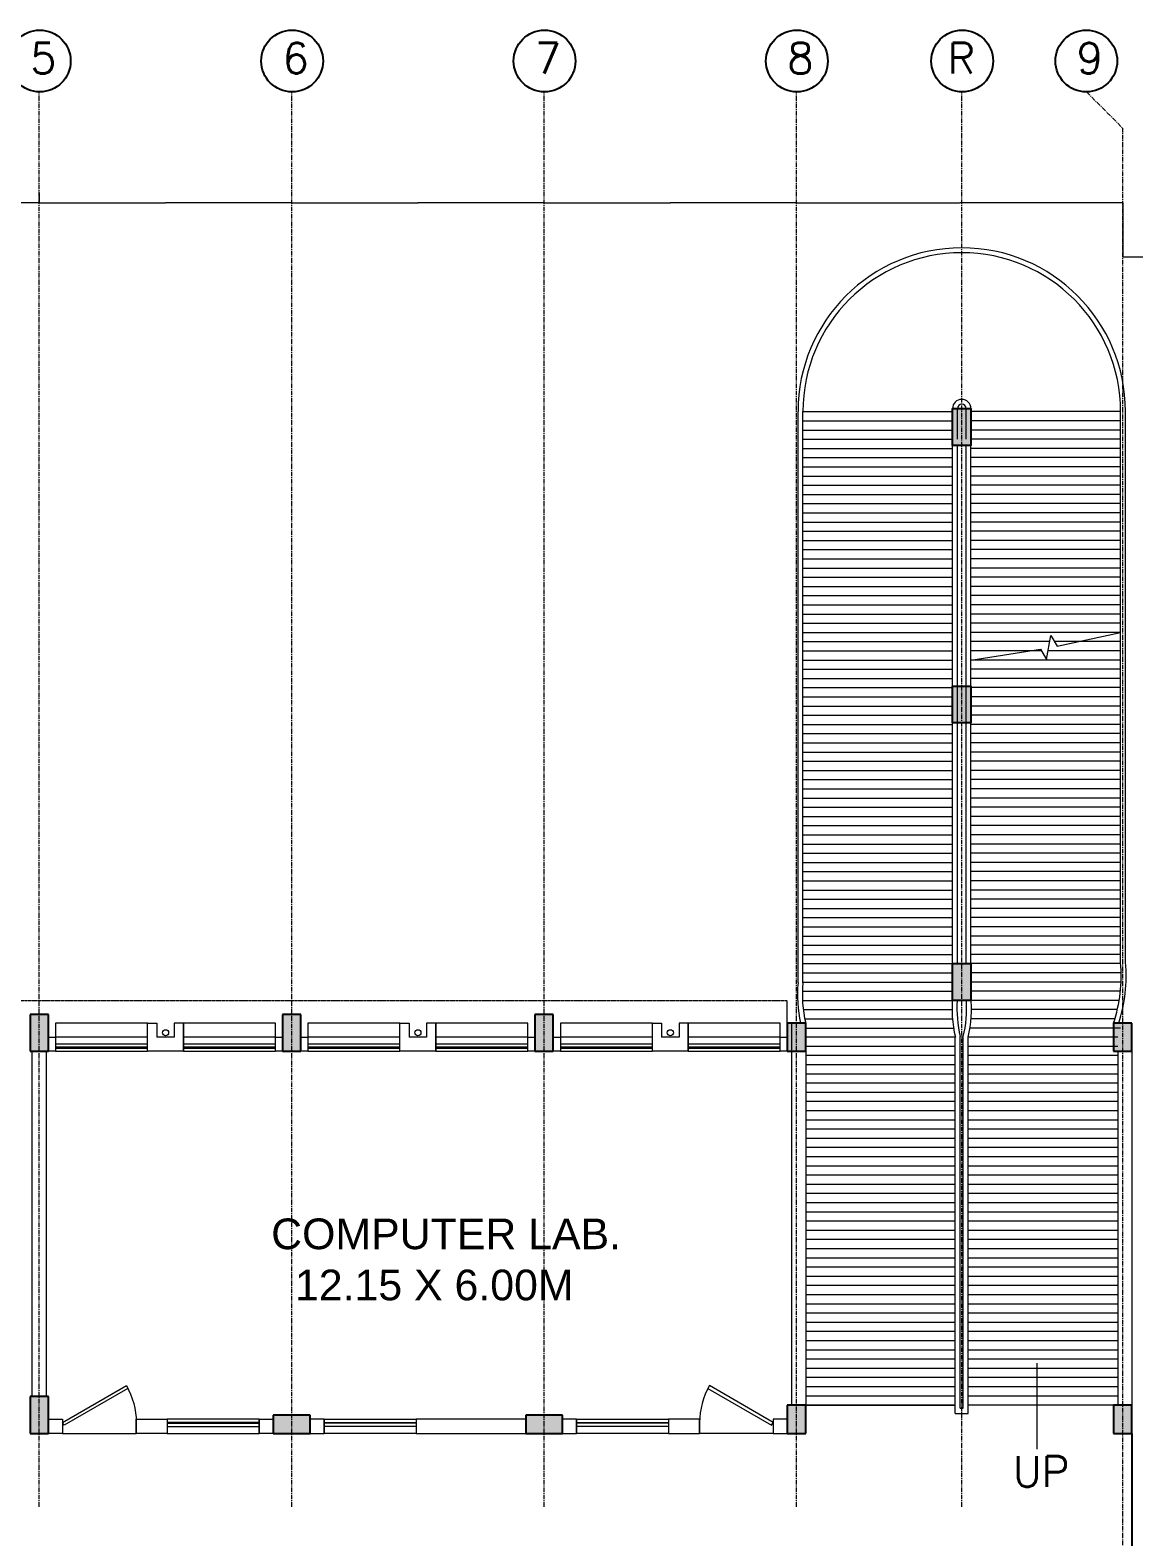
# Model space of a CAD drawing. Header units: inches. Extents: x 719368 to 6315912, y -2624014 to 446967.
# Drawn here: x 6133860 to 6151856, y -2399542 to -2374976 of the extents above; entities that cross this region are included whole.
import ezdxf
from ezdxf.lldxf.tags import DXFTag

# ---------------------------------------------------------------- set-up
doc = ezdxf.new("R2010")
doc.units = ezdxf.units.IN
doc.header["$LTSCALE"] = 20
doc.header["$MEASUREMENT"] = 0
doc.header["$PDMODE"] = 3
for name, pattern in [('CENTER', [2, 1.25, -0.25, 0.25, -0.25]), ('CENTER2', [1.125, 0.75, -0.125, 0.125, -0.125]), ('DASHED2', [0.375, 0.25, -0.125])]:
    doc.linetypes.add(name, pattern=pattern)
doc.layers.get('0').update_dxf_attribs({"color": 51, "lineweight": 30})
doc.layers.get('Defpoints').update_dxf_attribs({"lineweight": 25})
for name, color, linetype, lineweight in [('CLL LEV.', 252, 'Continuous', 18), ('COL HATCH', 254, 'Continuous', 5), ('COLUMN', 2, 'Continuous', 25), ('DIM', 7, 'Continuous', 13), ('DOOR', 43, 'Continuous', 13), ('ELEV.2', 250, 'Continuous', 20), ('FIXTURE', 15, 'DASHDOT', 9), ('GRID', 202, 'CENTER', 5), ('PROJ.', 30, 'DASHED2', 13), ('Railing', 34, 'Continuous', 20), ('ramp', 9, 'Continuous', 5), ('Text', 7, 'Continuous', 15), ('Ventilator', 6, 'DASHED', 20), ('WALL', 1, 'Continuous', 18), ('window', 71, 'Continuous', 18), ('Window-Wall', 7, 'Continuous', 20)]:
    doc.layers.add(name, color=color, linetype=linetype, lineweight=lineweight)
doc.layers.add('expension joint', color=248, linetype='Continuous')
doc.layers.add('grid text', color=140, linetype='Continuous')
doc.styles.add('L120', font='simplex.shx', dxfattribs={"height": 1})
doc.styles.add('Tabrej', font='romans.shx')
tags = doc.linetypes.add('DASHDOT', pattern=[1, 0.5, -0.25, 0, -0.25]).pattern_tags.tags
tags[10:11] = [DXFTag(74, 4), DXFTag(75, 0), DXFTag(340, '0'), DXFTag(46, 1.0), DXFTag(50, 0.0), DXFTag(44, 0.0), DXFTag(45, 0.0)]
tags[8:9] = [DXFTag(74, 4), DXFTag(75, 0), DXFTag(340, '0'), DXFTag(46, 1.0), DXFTag(50, 0.0), DXFTag(44, 0.0), DXFTag(45, 0.0)]
tags[6:7] = [DXFTag(74, 4), DXFTag(75, 0), DXFTag(340, '0'), DXFTag(46, 1.0), DXFTag(50, 0.0), DXFTag(44, 0.0), DXFTag(45, 0.0)]
tags[4:5] = [DXFTag(74, 4), DXFTag(75, 0), DXFTag(340, '0'), DXFTag(46, 1.0), DXFTag(50, 0.0), DXFTag(44, 0.0), DXFTag(45, 0.0)]
tags = doc.linetypes.add('DASHED', pattern=[0.75, 0.5, -0.25]).pattern_tags.tags
tags[6:7] = [DXFTag(74, 4), DXFTag(75, 0), DXFTag(340, '0'), DXFTag(46, 1.0), DXFTag(50, 0.0), DXFTag(44, 0.0), DXFTag(45, 0.0)]
tags[4:5] = [DXFTag(74, 4), DXFTag(75, 0), DXFTag(340, '0'), DXFTag(46, 1.0), DXFTag(50, 0.0), DXFTag(44, 0.0), DXFTag(45, 0.0)]
doc.dimstyles.new('Current Dim style', dxfattribs={"dimscale": 0.3, "dimtxt": 1.8, "dimasz": 1.2, "dimexe": 0.18, "dimexo": 1, "dimgap": 0.09, "dimtad": 0, "dimzin": 0, "dimdsep": 46, "dimtxsty": 'Tabrej', "dimcen": 0.09, "dimclrd": 256, "dimclre": 256, "dimclrt": 7, "dimadec": 0, "dimazin": 0, "dimtfac": 1, "dimtofl": 0, "dimtmove": 2, "dimatfit": 3, "dimfxl": 1, "dimtolj": 1, "dimtzin": 0, "dimlwd": -1, "dimlwe": -1, "dimarcsym": 1})
doc.dimstyles.new('DIM', dxfattribs={"dimtxt": 0.8, "dimasz": 0.4, "dimexe": 0.18, "dimexo": 0.0625, "dimgap": 0.1, "dimtad": 0, "dimdec": 3, "dimzin": 0, "dimdsep": 46, "dimtxsty": 'Tabrej', "dimcen": 0, "dimclrd": 251, "dimclre": 256, "dimclrt": 7, "dimadec": 0, "dimazin": 0, "dimtfac": 1, "dimtdec": 3, "dimtofl": 0, "dimtmove": 0, "dimatfit": 3, "dimfxl": 1, "dimtolj": 1, "dimtzin": 0, "dimlwd": -1, "dimlwe": -1, "dimarcsym": 0})

# ---------------------------------------------------------------- blocks, each defined once
blk = doc.blocks.new('*D673')
at = {"layer": 'Defpoints', "color": 0, "transparency": 16777216}
for p in [(6134010, -2377627), (6129895, -2377895), (6134010, -2377791)]:
    blk.add_point(p, dxfattribs=at)
at = {"layer": 'DIM', "transparency": 16777216}
for p, q in [((6134010, -2377627), (6134010, -2377791)), ((6129895, -2377895), (6129895, -2377791))]:
    blk.add_line(p, q, dxfattribs=at)
at = {"layer": 'DIM', "color": 251, "transparency": 16777216}
for p, q in [((6129896, -2377791), (6131951, -2377791)), ((6134010, -2377791), (6131955, -2377791))]:
    blk.add_line(p, q, dxfattribs=at)
for points in [[(6129896, -2377791), (6129896, -2377791), (6129895, -2377791)], [(6134010, -2377791), (6134010, -2377791), (6134010, -2377791)]]:
    blk.add_solid(points, dxfattribs=at)
at = {"layer": 'DIM', "color": 7, "transparency": 16777216, "insert": (6131953, -2377791), "char_height": 0.5, "attachment_point": 5, "style": 'Tabrej'}
blk.add_mtext('\\A1;4115.000', dxfattribs=at)
blk = doc.blocks.new('*D674')
at = {"layer": 'Defpoints', "color": 0, "transparency": 16777216}
for p in [(6134010, -2377627), (6138125, -2377791), (6138125, -2377791)]:
    blk.add_point(p, dxfattribs=at)
at = {"layer": 'DIM', "transparency": 16777216}
for p, q in [((6134010, -2377627), (6134010, -2377791)), ((6138125, -2377791), (6138125, -2377791))]:
    blk.add_line(p, q, dxfattribs=at)
at = {"layer": 'DIM', "color": 251, "transparency": 16777216}
for p, q in [((6134011, -2377791), (6136066, -2377791)), ((6138125, -2377791), (6136070, -2377791))]:
    blk.add_line(p, q, dxfattribs=at)
for points in [[(6134011, -2377791), (6134011, -2377791), (6134010, -2377791)], [(6138125, -2377791), (6138125, -2377791), (6138125, -2377791)]]:
    blk.add_solid(points, dxfattribs=at)
at = {"layer": 'DIM', "color": 7, "transparency": 16777216, "insert": (6136068, -2377791), "char_height": 0.5, "attachment_point": 5, "style": 'Tabrej'}
blk.add_mtext('\\A1;4115.000', dxfattribs=at)
blk = doc.blocks.new('*D675')
at = {"layer": 'Defpoints', "color": 0, "transparency": 16777216}
for p in [(6138125, -2377791), (6142240, -2377791), (6142240, -2377791)]:
    blk.add_point(p, dxfattribs=at)
at = {"layer": 'DIM', "transparency": 16777216}
for p, q in [((6138125, -2377791), (6138125, -2377791)), ((6142240, -2377791), (6142240, -2377791))]:
    blk.add_line(p, q, dxfattribs=at)
at = {"layer": 'DIM', "color": 251, "transparency": 16777216}
for p, q in [((6138126, -2377791), (6140181, -2377791)), ((6142240, -2377791), (6140185, -2377791))]:
    blk.add_line(p, q, dxfattribs=at)
for points in [[(6138126, -2377791), (6138126, -2377791), (6138125, -2377791)], [(6142240, -2377791), (6142240, -2377791), (6142240, -2377791)]]:
    blk.add_solid(points, dxfattribs=at)
at = {"layer": 'DIM', "color": 7, "transparency": 16777216, "insert": (6140183, -2377791), "char_height": 0.5, "attachment_point": 5, "style": 'Tabrej'}
blk.add_mtext('\\A1;4115.000', dxfattribs=at)
blk = doc.blocks.new('*D676')
at = {"layer": 'Defpoints', "color": 0, "transparency": 16777216}
for p in [(6142240, -2377791), (6146355, -2377791), (6146355, -2377791)]:
    blk.add_point(p, dxfattribs=at)
at = {"layer": 'DIM', "transparency": 16777216}
for p, q in [((6142240, -2377791), (6142240, -2377791)), ((6146355, -2377791), (6146355, -2377791))]:
    blk.add_line(p, q, dxfattribs=at)
at = {"layer": 'DIM', "color": 251, "transparency": 16777216}
for p, q in [((6142241, -2377791), (6144296, -2377791)), ((6146355, -2377791), (6144300, -2377791))]:
    blk.add_line(p, q, dxfattribs=at)
for points in [[(6142241, -2377791), (6142241, -2377791), (6142240, -2377791)], [(6146355, -2377791), (6146355, -2377791), (6146355, -2377791)]]:
    blk.add_solid(points, dxfattribs=at)
at = {"layer": 'DIM', "color": 7, "transparency": 16777216, "insert": (6144298, -2377791), "char_height": 0.5, "attachment_point": 5, "style": 'Tabrej'}
blk.add_mtext('\\A1;4115.000', dxfattribs=at)
blk = doc.blocks.new('*D677')
at = {"layer": 'Defpoints', "color": 0, "transparency": 16777216}
for p in [(6146355, -2377791), (6151675, -2377791), (6151675, -2377791)]:
    blk.add_point(p, dxfattribs=at)
at = {"layer": 'DIM', "transparency": 16777216}
for p, q in [((6146355, -2377791), (6146355, -2377791)), ((6151675, -2377791), (6151675, -2377791))]:
    blk.add_line(p, q, dxfattribs=at)
at = {"layer": 'DIM', "color": 251, "transparency": 16777216}
for p, q in [((6146356, -2377791), (6149013, -2377791)), ((6151675, -2377791), (6149017, -2377791))]:
    blk.add_line(p, q, dxfattribs=at)
for points in [[(6146356, -2377791), (6146356, -2377791), (6146355, -2377791)], [(6151675, -2377791), (6151675, -2377791), (6151675, -2377791)]]:
    blk.add_solid(points, dxfattribs=at)
at = {"layer": 'DIM', "color": 7, "transparency": 16777216, "insert": (6149015, -2377791), "char_height": 0.5, "attachment_point": 5, "style": 'Tabrej'}
blk.add_mtext('\\A1;5320.000', dxfattribs=at)
blk = doc.blocks.new('*D678')
at = {"layer": 'Defpoints', "color": 0, "transparency": 16777216}
for p in [(6151675, -2377791), (6152038, -2377791), (6152038, -2378672)]:
    blk.add_point(p, dxfattribs=at)
at = {"layer": 'DIM', "transparency": 16777216}
for p, q in [((6151675, -2377791), (6151675, -2378672)), ((6152038, -2377791), (6152038, -2378672))]:
    blk.add_line(p, q, dxfattribs=at)
at = {"layer": 'DIM', "color": 251, "transparency": 16777216}
for p, q in [((6151676, -2378672), (6152037, -2378672)), ((6153980, -2378672), (6152038, -2378672))]:
    blk.add_line(p, q, dxfattribs=at)
for points in [[(6151676, -2378671), (6151676, -2378672), (6151675, -2378672)], [(6152037, -2378671), (6152037, -2378672), (6152038, -2378672)]]:
    blk.add_solid(points, dxfattribs=at)
at = {"layer": 'DIM', "color": 7, "transparency": 16777216, "insert": (6153981, -2378672), "char_height": 0.5, "attachment_point": 5, "style": 'Tabrej'}
blk.add_mtext('\\A1;362.500', dxfattribs=at)
blk = doc.blocks.new('1.5 M Window')
at = {"layer": 'CLL LEV.'}
for p, q in [((-0.23, 0), (-0.46, 0)), ((-0.46, 0), (-0.46, -1.5)), ((-0.46, -1.5), (-0.23, -1.5))]:
    blk.add_line(p, q, dxfattribs=at)
at = {"layer": 'window'}
for p, q in [((-0.065, 0), (-0.065, -1.5)), ((-0.05, -1.5), (-0.05, 0))]:
    blk.add_line(p, q, dxfattribs=at)
at = {"layer": 'Window-Wall'}
for p, q in [((0, 0), (-0.23, 0)), ((-0.23, 0), (-0.23, -1.5)), ((-0.115, 0), (-0.115, -1.5)), ((0, -1.5), (0, 0)), ((-0.23, -1.5), (0, -1.5))]:
    blk.add_line(p, q, dxfattribs=at)
blk = doc.blocks.new('New Shaft')
at = {"layer": 'FIXTURE'}
blk.add_circle((0.327, -0.302), 0.05, dxfattribs=at)
at = {"layer": 'WALL'}
for p, q in [((0.035, 0), (0.62, 0)), ((0.035, 0), (0.035, -0.46)), ((0.185, -0.46), (0.185, -0.23)), ((0.185, -0.23), (0.47, -0.23)), ((0.47, -0.46), (0.47, -0.23)), ((0.62, 0), (0.62, -0.46)), ((0.035, -0.46), (0.185, -0.46)), ((0.62, -0.46), (0.47, -0.46))]:
    blk.add_line(p, q, dxfattribs=at)
blk = doc.blocks.new('*U81')
for p, q in [((0, 0), (0, 6)), ((40, 0), (40, 6))]:
    blk.add_line(p, q)
blk.add_lwpolyline([(0, 0), (34.64, -20), (35.52, -18.48), (0.88, 1.52)], close=True)
blk.add_arc((0, 0), 40, 330, 360)
blk = doc.blocks.new('New Doors')
at = {"layer": 'DOOR'}
blk.add_line((0, 0.18), (1.199, 0.18), dxfattribs=at)
at = {"layer": 'DOOR', "xscale": 0.0299845412869386, "yscale": 0.0299845412869386, "zscale": 0.0299845412869386}
blk.add_blockref('*U81', (0, 0), dxfattribs=at)
blk = doc.blocks.new('VENTILATOR')
at = {"layer": 'Ventilator', "ltscale": 0.02}
for p, q in [((-0.18, -1.5), (-0.18, 0)), ((-0.165, 0), (-0.165, -1.5))]:
    blk.add_line(p, q, dxfattribs=at)
at = {"layer": 'Window-Wall'}
for p, q in [((-0.23, 0), (0, 0)), ((-0.23, -1.5), (-0.23, 0)), ((-0.115, 0), (-0.115, -1.5)), ((0, 0), (0, -1.5)), ((-0.23, -1.5), (0, -1.5))]:
    blk.add_line(p, q, dxfattribs=at)
blk = doc.blocks.new('C2')
at = {"layer": 'COLUMN'}
h = blk.add_hatch(color=7, dxfattribs=at)
h.dxf.hatch_style = 1
h.paths.add_polyline_path([(0.3, 0), (0, 0), (0, -0.6), (0.3, -0.6)])
for p, q in [((0, 0), (0, -0.6)), ((0.3, 0), (0, 0)), ((0.3, -0.6), (0.3, 0)), ((0, -0.6), (0.3, -0.6))]:
    blk.add_line(p, q, dxfattribs=at)
blk = doc.blocks.new('CU')
at = {"layer": 'WALL', "linetype": 'CENTER2'}
h = blk.add_hatch(color=256, dxfattribs=at)
h.dxf.hatch_style = 1
h.paths.add_polyline_path([(0, 0.035), (0, -0.265), (0.46, -0.265), (0.46, 0.035)])
at = {"layer": 'COLUMN', "linetype": 'CENTER2'}
blk.add_lwpolyline([(0, 0.035), (0, -0.265), (0.46, -0.265), (0.46, 0.035), (0, 0.035)], dxfattribs=at)
blk = doc.blocks.new('RAMP')
at = {"layer": 'COL HATCH'}
h = blk.add_hatch(color=256, dxfattribs=at)
h.dxf.hatch_style = 1
h.paths.add_polyline_path([(2.545, -5.55), (2.845, -5.55), (2.845, -6.15), (2.545, -6.15)])
h = blk.add_hatch(color=256, dxfattribs=at)
h.dxf.hatch_style = 1
h.paths.add_polyline_path([(2.545, -10.075), (2.845, -10.075), (2.845, -10.675), (2.545, -10.675)])
h = blk.add_hatch(color=256, dxfattribs=at)
h.dxf.hatch_style = 1
h.paths.add_polyline_path([(2.545, -14.6), (2.845, -14.6), (2.845, -15.2), (2.545, -15.2)])
at = {"layer": 'COLUMN'}
for points in [[(2.545, -5.55), (2.845, -5.55), (2.845, -6.15), (2.545, -6.15)], [(2.545, -10.075), (2.845, -10.075), (2.845, -10.675), (2.545, -10.675)], [(2.545, -14.6), (2.845, -14.6), (2.845, -15.2), (2.545, -15.2)]]:
    blk.add_lwpolyline(points, close=True, dxfattribs=at)
at = {"layer": 'DIM'}
blk.add_line((2.845, -14.9), (2.845, -14.9), dxfattribs=at)
at = {"layer": 'DIM', "linetype": 'Continuous'}
blk.add_lwpolyline([(2.845, -9.65), (3.979, -9.471), (4.079, -9.644), (4.148, -9.251), (4.248, -9.424), (5.285, -9.2)], dxfattribs=at)
at = {"layer": 'Railing'}
for p, q in [((0.025, -14.909), (0.025, -5.6)), ((0.105, -14.913), (0.105, -5.6)), ((2.545, -14.67), (2.545, -5.55)), ((2.625, -6.05), (2.625, -5.55)), ((2.765, -6.05), (2.765, -5.55)), ((2.845, -14.67), (2.845, -5.55)), ((5.285, -14.583), (5.285, -5.6)), ((5.365, -14.579), (5.365, -5.6)), ((2.625, -14.6), (2.625, -6.15)), ((2.765, -14.6), (2.765, -6.15)), ((2.59, -21.935), (2.59, -15.8)), ((2.67, -21.848), (2.67, -15.791)), ((2.72, -21.848), (2.72, -15.791)), ((2.8, -21.935), (2.8, -15.8)), ((2.67, -21.848), (2.72, -21.848)), ((2.59, -21.935), (2.8, -21.935))]:
    blk.add_line(p, q, dxfattribs=at)
for centre, radius, start, end in [((2.695, -5.6), 2.67, 0, 180), ((2.695, -5.6), 2.59, 0, 180), ((2.695, -5.55), 0.15, 0, 180), ((2.695, -5.55), 0.07, 0, 180), ((2.098, -15.107), 2.082, 174.5626, 192.8599), ((2.098, -15.107), 2.002, 174.4549, 193.3831), ((4.618, -15.327), 2.082, 174.5626, 193.1223), ((4.618, -15.327), 2.002, 176.3533, 193.3831), ((0.772, -15.327), 2.002, 346.6169, 3.6467), ((0.772, -15.327), 2.082, 346.8777, 5.4374)]:
    blk.add_arc(centre, radius, start, end, dxfattribs=at)
at = {"layer": 'Railing', "linetype": 'Continuous'}
for radius, start, end in [(2.431, 341.5595, 5.152), (2.511, 342.1671, 5.0692)]:
    blk.add_arc((2.864, -14.801), radius, start, end, dxfattribs=at)
at = {"layer": 'ramp', "linetype": 'DASHED'}
for p, q in [((0.105, -5.6), (2.545, -5.6)), ((5.285, -5.6), (2.845, -5.6)), ((0.105, -5.75), (2.545, -5.75)), ((5.285, -5.75), (2.845, -5.75)), ((0.105, -5.9), (2.545, -5.9)), ((0.105, -6.05), (2.545, -6.05)), ((5.285, -5.9), (2.845, -5.9)), ((5.285, -6.05), (2.845, -6.05)), ((0.105, -6.2), (2.545, -6.2)), ((0.105, -6.35), (2.545, -6.35)), ((5.285, -6.2), (2.845, -6.2)), ((5.285, -6.35), (2.845, -6.35)), ((0.105, -6.5), (2.545, -6.5)), ((5.285, -6.5), (2.845, -6.5)), ((0.105, -6.65), (2.545, -6.65)), ((0.105, -6.8), (2.545, -6.8)), ((5.285, -6.65), (2.845, -6.65)), ((5.285, -6.8), (2.845, -6.8)), ((0.105, -6.95), (2.545, -6.95)), ((0.105, -7.1), (2.545, -7.1)), ((5.285, -6.95), (2.845, -6.95)), ((5.285, -7.1), (2.845, -7.1)), ((0.105, -7.25), (2.545, -7.25)), ((5.285, -7.25), (2.845, -7.25)), ((0.105, -7.4), (2.545, -7.4)), ((0.105, -7.55), (2.545, -7.55)), ((5.285, -7.4), (2.845, -7.4)), ((5.285, -7.55), (2.845, -7.55)), ((0.105, -7.7), (2.545, -7.7)), ((0.105, -7.85), (2.545, -7.85)), ((5.285, -7.7), (2.845, -7.7)), ((5.285, -7.85), (2.845, -7.85)), ((0.105, -8), (2.545, -8)), ((5.285, -8), (2.845, -8)), ((0.105, -8.15), (2.545, -8.15)), ((0.105, -8.3), (2.545, -8.3)), ((5.285, -8.15), (2.845, -8.15)), ((5.285, -8.3), (2.845, -8.3)), ((0.105, -8.45), (2.545, -8.45)), ((5.285, -8.45), (2.845, -8.45)), ((0.105, -8.6), (2.545, -8.6)), ((0.105, -8.75), (2.545, -8.75)), ((5.285, -8.6), (2.845, -8.6)), ((5.285, -8.75), (2.845, -8.75)), ((0.105, -8.9), (2.545, -8.9)), ((0.105, -9.05), (2.545, -9.05)), ((5.285, -8.9), (2.845, -8.9)), ((5.285, -9.05), (2.845, -9.05)), ((0.105, -9.2), (2.545, -9.2)), ((5.285, -9.2), (2.845, -9.2)), ((0.105, -9.35), (2.545, -9.35)), ((0.105, -9.5), (2.545, -9.5)), ((4.131, -9.35), (2.845, -9.35)), ((3.996, -9.5), (2.845, -9.5)), ((0.105, -9.65), (2.545, -9.65)), ((0.105, -9.8), (2.545, -9.8)), ((0.105, -9.95), (2.545, -9.95)), ((0.105, -10.1), (2.545, -10.1)), ((0.105, -10.25), (2.545, -10.25)), ((0.105, -10.4), (2.545, -10.4)), ((0.105, -10.55), (2.545, -10.55)), ((0.105, -10.7), (2.545, -10.7)), ((0.105, -10.85), (2.545, -10.85)), ((0.105, -11), (2.545, -11)), ((0.105, -11.15), (2.545, -11.15)), ((0.105, -11.3), (2.545, -11.3)), ((0.105, -11.45), (2.545, -11.45)), ((0.105, -11.6), (2.545, -11.6)), ((0.105, -11.75), (2.545, -11.75)), ((0.105, -11.9), (2.545, -11.9)), ((0.105, -12.05), (2.545, -12.05)), ((0.105, -12.2), (2.545, -12.2)), ((0.105, -12.35), (2.545, -12.35)), ((0.105, -12.5), (2.545, -12.5)), ((0.105, -12.65), (2.545, -12.65)), ((0.105, -12.8), (2.545, -12.8)), ((0.105, -12.95), (2.545, -12.95)), ((0.105, -13.1), (2.545, -13.1)), ((0.105, -13.25), (2.545, -13.25)), ((0.105, -13.4), (2.545, -13.4)), ((0.105, -13.55), (2.545, -13.55)), ((0.105, -13.7), (2.545, -13.7)), ((0.105, -13.85), (2.545, -13.85)), ((0.105, -14), (2.545, -14)), ((0.105, -14.15), (2.545, -14.15)), ((0.105, -14.3), (2.545, -14.3)), ((0.105, -14.45), (2.545, -14.45)), ((0.105, -14.6), (2.545, -14.6)), ((0.105, -14.75), (2.545, -14.75)), ((0.105, -14.9), (2.545, -14.9)), ((0.105, -15.05), (2.545, -15.05)), ((0.105, -15.2), (2.54, -15.2)), ((0.11, -15.35), (2.536, -15.35)), ((0.135, -15.5), (2.545, -15.5)), ((0.15, -15.65), (2.561, -15.65)), ((2.59, -15.8), (0.15, -15.8)), ((2.59, -15.95), (0.15, -15.95)), ((2.59, -16.1), (0.15, -16.1)), ((2.59, -16.25), (0.15, -16.25)), ((2.59, -16.4), (0.15, -16.4)), ((2.59, -16.55), (0.15, -16.55)), ((2.59, -16.7), (0.15, -16.7)), ((2.59, -16.85), (0.15, -16.85)), ((2.59, -17), (0.15, -17)), ((2.59, -17.15), (0.15, -17.15)), ((2.59, -17.3), (0.15, -17.3)), ((2.59, -17.45), (0.15, -17.45)), ((2.59, -17.6), (0.15, -17.6)), ((2.59, -17.75), (0.15, -17.75)), ((2.59, -17.9), (0.15, -17.9)), ((2.59, -18.05), (0.15, -18.05)), ((2.59, -18.2), (0.15, -18.2)), ((2.59, -18.35), (0.15, -18.35)), ((2.59, -18.5), (0.15, -18.5)), ((2.59, -18.65), (0.15, -18.65)), ((2.59, -18.8), (0.15, -18.8)), ((2.59, -18.95), (0.15, -18.95)), ((2.59, -19.1), (0.15, -19.1)), ((2.59, -19.25), (0.15, -19.25)), ((2.59, -19.4), (0.15, -19.4)), ((2.59, -19.55), (0.15, -19.55)), ((2.59, -19.7), (0.15, -19.7)), ((2.59, -19.85), (0.15, -19.85)), ((2.59, -20), (0.15, -20)), ((2.59, -20.15), (0.15, -20.15)), ((2.59, -20.3), (0.15, -20.3)), ((2.59, -20.45), (0.15, -20.45)), ((2.59, -20.6), (0.15, -20.6)), ((2.59, -20.75), (0.15, -20.75)), ((2.59, -20.9), (0.15, -20.9)), ((2.59, -21.05), (0.15, -21.05)), ((2.59, -21.2), (0.15, -21.2)), ((2.59, -21.35), (0.15, -21.35)), ((2.59, -21.5), (0.15, -21.5)), ((2.59, -21.65), (0.15, -21.65)), ((0.15, -21.8), (2.59, -21.8)), ((2.59, -21.8), (0.15, -21.8))]:
    blk.add_line(p, q, dxfattribs=at)
at = {"layer": 'ramp'}
for p, q in [((5.285, -9.5), (4.104, -9.5)), ((5.285, -9.35), (4.205, -9.35)), ((5.285, -9.65), (2.845, -9.65)), ((5.285, -9.8), (2.845, -9.8)), ((5.285, -9.95), (2.845, -9.95)), ((5.285, -10.1), (2.845, -10.1)), ((5.285, -10.25), (2.845, -10.25)), ((5.285, -10.4), (2.845, -10.4)), ((5.285, -10.55), (2.845, -10.55)), ((5.285, -10.7), (2.845, -10.7)), ((5.285, -10.85), (2.845, -10.85)), ((5.285, -11), (2.845, -11)), ((5.285, -11.15), (2.845, -11.15)), ((5.285, -11.3), (2.845, -11.3)), ((5.285, -11.45), (2.845, -11.45)), ((5.285, -11.6), (2.845, -11.6)), ((5.285, -11.75), (2.845, -11.75)), ((5.285, -11.9), (2.845, -11.9)), ((5.285, -12.05), (2.845, -12.05)), ((5.285, -12.2), (2.845, -12.2)), ((5.285, -12.35), (2.845, -12.35)), ((5.285, -12.5), (2.845, -12.5)), ((5.285, -12.65), (2.845, -12.65)), ((5.285, -12.8), (2.845, -12.8)), ((5.285, -12.95), (2.845, -12.95)), ((5.285, -13.1), (2.845, -13.1)), ((5.285, -13.25), (2.845, -13.25)), ((5.285, -13.4), (2.845, -13.4)), ((5.285, -13.55), (2.845, -13.55)), ((5.285, -13.7), (2.845, -13.7)), ((5.285, -13.85), (2.845, -13.85)), ((5.285, -14), (2.845, -14)), ((5.285, -14.15), (2.845, -14.15)), ((5.285, -14.3), (2.845, -14.3)), ((5.285, -14.45), (2.845, -14.45)), ((5.285, -14.6), (2.845, -14.6)), ((5.294, -14.75), (2.845, -14.75)), ((5.293, -14.9), (2.845, -14.9)), ((5.285, -15.05), (2.845, -15.05)), ((5.262, -15.2), (2.85, -15.2)), ((5.232, -15.35), (2.854, -15.35)), ((5.285, -15.65), (2.829, -15.65)), ((5.192, -15.5), (2.845, -15.5)), ((5.24, -15.8), (2.8, -15.8)), ((5.24, -15.95), (2.8, -15.95)), ((5.24, -16.1), (2.8, -16.1)), ((5.229, -16.25), (2.8, -16.25)), ((5.24, -16.4), (2.8, -16.4)), ((5.24, -16.55), (2.8, -16.55)), ((5.24, -16.7), (2.8, -16.7)), ((5.24, -16.85), (2.8, -16.85)), ((5.24, -17), (2.8, -17)), ((5.24, -17.15), (2.8, -17.15)), ((5.24, -17.3), (2.8, -17.3)), ((5.24, -17.45), (2.8, -17.45)), ((5.24, -17.6), (2.8, -17.6)), ((5.24, -17.75), (2.8, -17.75)), ((5.24, -17.9), (2.8, -17.9)), ((5.24, -18.05), (2.8, -18.05)), ((5.24, -18.2), (2.8, -18.2)), ((5.24, -18.35), (2.8, -18.35)), ((5.24, -18.5), (2.8, -18.5)), ((5.24, -18.65), (2.8, -18.65)), ((5.24, -18.8), (2.8, -18.8)), ((5.24, -18.95), (2.8, -18.95)), ((5.24, -19.1), (2.8, -19.1)), ((5.24, -19.25), (2.8, -19.25)), ((5.24, -19.4), (2.8, -19.4)), ((5.24, -19.55), (2.8, -19.55)), ((5.24, -19.7), (2.8, -19.7)), ((5.24, -19.85), (2.8, -19.85)), ((5.24, -20), (2.8, -20)), ((5.24, -20.15), (2.8, -20.15)), ((5.24, -20.3), (2.8, -20.3)), ((5.24, -20.45), (2.8, -20.45)), ((5.24, -20.6), (2.8, -20.6)), ((5.24, -20.75), (2.8, -20.75)), ((5.24, -20.9), (2.8, -20.9)), ((5.24, -21.05), (2.8, -21.05)), ((5.24, -21.2), (2.8, -21.2)), ((5.24, -21.35), (2.8, -21.35)), ((5.24, -21.5), (2.8, -21.5)), ((5.24, -21.65), (2.8, -21.65)), ((5.24, -21.8), (2.8, -21.8))]:
    blk.add_line(p, q, dxfattribs=at)
at = {"layer": 'WALL'}
for p, q in [((-0.08, -15.57), (-0.08, -21.8)), ((0.15, -15.57), (0.15, -21.8)), ((5.47, -15.57), (5.47, -21.8)), ((5.24, -16.03), (5.24, -21.8))]:
    blk.add_line(p, q, dxfattribs=at)
at = {"layer": 'COLUMN', "rotation": 270}
for p in [(0.115, -15.57), (5.435, -15.57), (0.115, -21.8), (5.435, -21.8)]:
    blk.add_blockref('CU', p, dxfattribs=at)

msp = doc.modelspace()

# ---------------------------------------------------------------- linework, layer by layer
at = {"layer": 'expension joint'}
msp.add_line((6151825.2345, -2397855.7585), (6151825.2345, -2401205.7585), dxfattribs=at)
at = {"layer": 'GRID', "ltscale": 3}
for p, q in [((6134010.2346, -2399050.1185), (6134010.2346, -2375983.4931)), ((6138125.2346, -2399050.1185), (6138125.2346, -2375983.4931)), ((6142240.2346, -2399050.1185), (6142240.2346, -2375983.4931)), ((6146355.2345, -2399050.1185), (6146355.2345, -2375983.4931))]:
    msp.add_line(p, q, dxfattribs=at)
at = {"layer": 'GRID', "color": 5, "ltscale": 3}
msp.add_line((6149050.2345, -2399050.1185), (6149050.2345, -2375983.4931), dxfattribs=at)
at = {"layer": 'GRID', "color": 190, "ltscale": 3}
for p in [(6151083.9312, -2375983.5283), (6151675.2345, -2425117.1627)]:
    msp.add_line(p, (6151675.2345, -2376574.8316), dxfattribs=at)
at = {"layer": 'grid text'}
for centre in [(6134017.043, -2375479.9327), (6138132.0429, -2375479.9327), (6142247.0429, -2375479.9327), (6146362.0429, -2375479.9327)]:
    msp.add_circle(centre, 503.6064, dxfattribs=at)
at = {"layer": 'grid text', "color": 5}
msp.add_circle((6149057.0429, -2375479.9327), 503.6064, dxfattribs=at)
at = {"layer": 'grid text', "color": 190}
msp.add_circle((6151080.6268, -2375479.9327), 503.6064, dxfattribs=at)
at = {"layer": 'PROJ.'}
msp.add_line((6125930.2347, -2390795.7359), (6146205.2345, -2390795.7359), dxfattribs=at)
at = {"layer": 'PROJ.', "ltscale": 0.05}
msp.add_line((6146205.2345, -2391395.8039), (6146205.2345, -2390795.7359), dxfattribs=at)
at = {"layer": 'WALL'}
for p, q in [((6133895.2346, -2397255.7585), (6133895.2346, -2391625.7585)), ((6134125.2346, -2397255.7585), (6134125.2346, -2391625.7585))]:
    msp.add_line(p, q, dxfattribs=at)
for points in [[(6134275.2346, -2391395.7585), (6134275.2346, -2391625.7585), (6134160.2346, -2391625.7585), (6134160.2346, -2391395.7585), (6134275.2346, -2391395.7585)], [(6134275.2346, -2391395.7812), (6134275.2346, -2391625.7812), (6134160.2346, -2391625.7812), (6134160.2346, -2391395.7812), (6134275.2346, -2391395.7812)], [(6137975.2346, -2391395.7812), (6137975.2346, -2391625.7812), (6137860.2346, -2391625.7812), (6137860.2346, -2391395.7812), (6137975.2346, -2391395.7812)], [(6138390.2346, -2391395.7812), (6138390.2346, -2391625.7812), (6138275.2346, -2391625.7812), (6138275.2346, -2391395.7812), (6138390.2346, -2391395.7812)], [(6142090.2346, -2391395.7812), (6142090.2346, -2391625.7812), (6141975.2346, -2391625.7812), (6141975.2346, -2391395.7812), (6142090.2346, -2391395.7812)], [(6142505.2346, -2391395.7812), (6142505.2346, -2391625.7812), (6142390.2346, -2391625.7812), (6142390.2346, -2391395.7812), (6142505.2346, -2391395.7812)], [(6142505.2346, -2391395.8039), (6142505.2346, -2391625.8039), (6142390.2346, -2391625.8039), (6142390.2346, -2391395.8039), (6142505.2346, -2391395.8039)], [(6146205.2345, -2391395.8039), (6146205.2345, -2391625.8039), (6146090.2345, -2391625.8039), (6146090.2345, -2391395.8039), (6146205.2345, -2391395.8039)], [(6134160.2346, -2397855.7585), (6134160.2346, -2397625.7585), (6134390.2346, -2397625.7585), (6134390.2346, -2397855.7585), (6134160.2346, -2397855.7585)], [(6135589.6162, -2397855.7585), (6135589.6162, -2397625.7585), (6136095.2346, -2397625.7585), (6136095.2346, -2397855.7585), (6135589.6162, -2397855.7585)], [(6137595.2346, -2397855.7585), (6137595.2346, -2397625.7585), (6137825.2346, -2397625.7585), (6137825.2346, -2397855.7585), (6137595.2346, -2397855.7585)], [(6138655.2346, -2397855.7585), (6138655.2346, -2397625.7585), (6138425.2346, -2397625.7585), (6138425.2346, -2397855.7585), (6138655.2346, -2397855.7585)], [(6141940.2346, -2397855.7585), (6141940.2346, -2397625.7585), (6140155.2346, -2397625.7585), (6140155.2346, -2397855.7585), (6141940.2346, -2397855.7585)], [(6142770.2346, -2397855.7585), (6142770.2346, -2397625.7585), (6142540.2346, -2397625.7585), (6142540.2346, -2397855.7585), (6142770.2346, -2397855.7585)], [(6144775.8529, -2397855.7585), (6144775.8529, -2397625.7585), (6144270.2346, -2397625.7585), (6144270.2346, -2397855.7585), (6144775.8529, -2397855.7585)], [(6146205.2345, -2397855.7585), (6146205.2345, -2397625.7585), (6145975.2345, -2397625.7585), (6145975.2345, -2397855.7585), (6146205.2345, -2397855.7585)]]:
    msp.add_lwpolyline(points, dxfattribs=at)

# ---------------------------------------------------------------- block references
at = {"layer": 'COLUMN', "color": 5, "xscale": 1000, "yscale": 1000, "zscale": 1000}
for p in [(6133860.2346, -2391025.7585), (6137975.2346, -2391025.7812), (6142090.2346, -2391025.7812), (6133860.2346, -2397255.7585)]:
    msp.add_blockref('C2', p, dxfattribs=at)
at = {"layer": 'COLUMN', "color": 5, "xscale": 1000, "yscale": 1000, "zscale": 1000, "rotation": 270}
for p in [(6138425.2346, -2397555.7585), (6142540.2346, -2397555.7585)]:
    msp.add_blockref('C2', p, dxfattribs=at)
at = {"layer": 'ELEV.2', "xscale": 1000, "yscale": 1000, "zscale": 1000}
msp.add_blockref('RAMP', (6146355.2345, -2375595.8175), dxfattribs=at)
at = {"layer": 'WALL', "yscale": 1000, "zscale": 1000}
for name, p, xscale, rotation in [('1.5 M Window', (6135775.2346, -2391625.7812), 1000, 270), ('New Shaft', (6136395.2346, -2391625.7812), 1000, 180), ('1.5 M Window', (6137860.2346, -2391625.7812), 1000, 270), ('1.5 M Window', (6139890.2346, -2391625.7812), 1000, 270), ('New Shaft', (6140510.2346, -2391625.7812), 1000, 180), ('1.5 M Window', (6141975.2346, -2391625.7812), 1000, 270), ('1.5 M Window', (6144005.2346, -2391625.8039), 1000, 270), ('New Shaft', (6144625.2346, -2391625.8039), 1000, 180), ('1.5 M Window', (6146090.2346, -2391625.8039), 1000, 270), ('New Doors', (6134390.2346, -2397676.0457), -1000, 180), ('New Doors', (6145975.2346, -2397676.0457), 1000, 180), ('VENTILATOR', (6136095.2346, -2397855.7585), -1000, 90), ('VENTILATOR', (6140155.2346, -2397855.7585), 1000, 270), ('VENTILATOR', (6144270.2346, -2397855.7585), 1000, 270)]:
    msp.add_blockref(name, p, dxfattribs=dict(at, xscale=xscale, rotation=rotation))

# ---------------------------------------------------------------- texts
at = {"layer": 'grid text', "char_height": 500, "attachment_point": 1, "style": 'Tabrej'}
for s, insert in [('5', (6133860.9681, -2375183.6513)), ('6', (6137975.968, -2375183.6513)), ('7', (6142090.968, -2375183.6513)), ('8', (6146205.968, -2375183.6513))]:
    msp.add_mtext_dynamic_manual_height_columns(s, width=0.5, gutter_width=24, heights=[0], dxfattribs=dict(at, insert=insert))
at = {"layer": 'grid text', "color": 5, "insert": (6148819.7763, -2375183.6513), "char_height": 500, "attachment_point": 1, "style": 'Tabrej'}
msp.add_mtext_dynamic_manual_height_columns('R', width=0.5, gutter_width=24, heights=[0], dxfattribs=at)
at = {"layer": 'grid text', "color": 190, "insert": (6150924.5519, -2375183.6513), "char_height": 500, "attachment_point": 1, "style": 'Tabrej'}
msp.add_mtext_dynamic_manual_height_columns('9', width=0.5, gutter_width=24, heights=[0], dxfattribs=at)
at = {"layer": 'Text', "lineweight": 30, "char_height": 500, "attachment_point": 1, "style": 'L120'}
for s, insert, width in [('{\\fArial|b0|i0|c0|p34; COMPUTER LAB.\\P   12.15 X 6.00M}', (6137596.3048, -2394351.6768), 9930.81553), ('UP', (6149882.0958, -2398228.0011), 1001.447484)]:
    msp.add_mtext(s, dxfattribs=dict(at, insert=insert, width=width))

# ---------------------------------------------------------------- dimensions: what is measured, and where the dimension line sits
at = {"layer": 'DIM'}
for base, p1, p2, override, picture, middle in [((6134010.2346, -2377791.1101), (6129895.2346, -2377894.9809), (6134010.2346, -2377627.3595), {"dimtxt": 0.5, "dimasz": 0.5, "dimtmove": 1, "dimarcsym": 1}, '*D673', (6131952.7346, -2377791.1101)), ((6138125.2346, -2377791.1101), (6134010.2346, -2377627.3595), (6138125.2346, -2377791.1101), {"dimtxt": 0.5, "dimasz": 0.5, "dimtmove": 1, "dimarcsym": 1}, '*D674', (6136067.7346, -2377791.1101)), ((6142240.2346, -2377791.1101), (6138125.2346, -2377791.1101), (6142240.2346, -2377791.1101), {"dimtxt": 0.5, "dimasz": 0.5, "dimtmove": 1, "dimarcsym": 1}, '*D675', (6140182.7346, -2377791.1101)), ((6146355.2345, -2377791.1101), (6142240.2346, -2377791.1101), (6146355.2345, -2377791.1101), {"dimtxt": 0.5, "dimasz": 0.5, "dimtmove": 1, "dimarcsym": 1}, '*D676', (6144297.7345, -2377791.1101)), ((6151675.2345, -2377791.1101), (6146355.2345, -2377791.1101), (6151675.2345, -2377791.1101), {"dimtxt": 0.5, "dimarcsym": 1}, '*D677', (6149015.2345, -2377791.1101))]:
    dim = msp.add_linear_dim(base=base, p1=p1, p2=p2, dimstyle='DIM', override=override, dxfattribs=at)
    dim.commit()
    dim.dimension.update_dxf_attribs({"geometry": picture, "text_midpoint": middle})
dim = msp.add_linear_dim(base=(6152037.7345, -2378671.5628), p1=(6151675.2345, -2377791.1101), p2=(6152037.7345, -2377791.1101), dimstyle='DIM', override={"dimtxt": 0.5, "dimasz": 0.5, "dimtmove": 1, "dimarcsym": 1}, dxfattribs=at)
dim.commit()
dim.dimension.update_dxf_attribs({"geometry": '*D678', "text_midpoint": (6153981.3566, -2378671.5628), "dimtype": 160})

# ---------------------------------------------------------------- leaders
msp.add_leader([(6150273.5575, -2396709.9493), (6150273.5575, -2398114.6236)], dimstyle='Current Dim style', dxfattribs=at)

doc.saveas('drawing.dxf')
